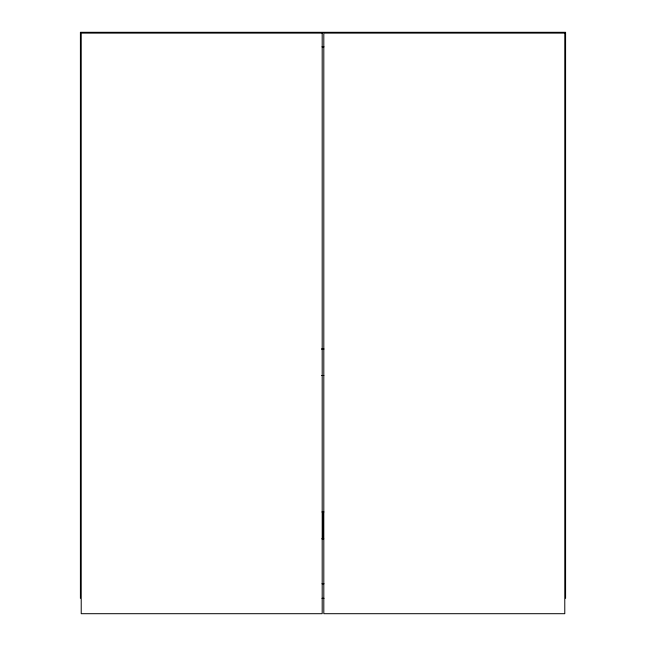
<?xml version="1.0" encoding="UTF-8"?>
<svg xmlns="http://www.w3.org/2000/svg" width="646" height="646" viewBox="0 0 646 646"><rect width="100%" height="100%" fill="white"/><g stroke="black" fill="none" stroke-linecap="round" stroke-linejoin="round"><path stroke-width="0.97" d="M322.968 538.393L322.968 537.868M322.968 536.333L322.968 528.137M322.968 527.314L322.968 512.44M321.991 46.859L324.009 46.859M321.829 348.646L323.84 348.646M321.829 349.413L323.84 349.413M321.668 375.496L323.888 375.496M321.918 511.971L323.937 511.971M321.765 538.821L323.783 538.821M321.991 583.782L324.009 583.782M321.991 598.333L324.009 598.333M565.589 598.333L565.589 32.3L80.411 32.3L80.411 598.333M322.968 525.747L322.968 538.772M322.192 33.108L81.218 33.108L81.218 613.7L322.192 613.7L322.192 33.108M564.782 33.108L323.808 33.108L323.808 613.7L564.782 613.7L564.782 33.108"/></g></svg>
